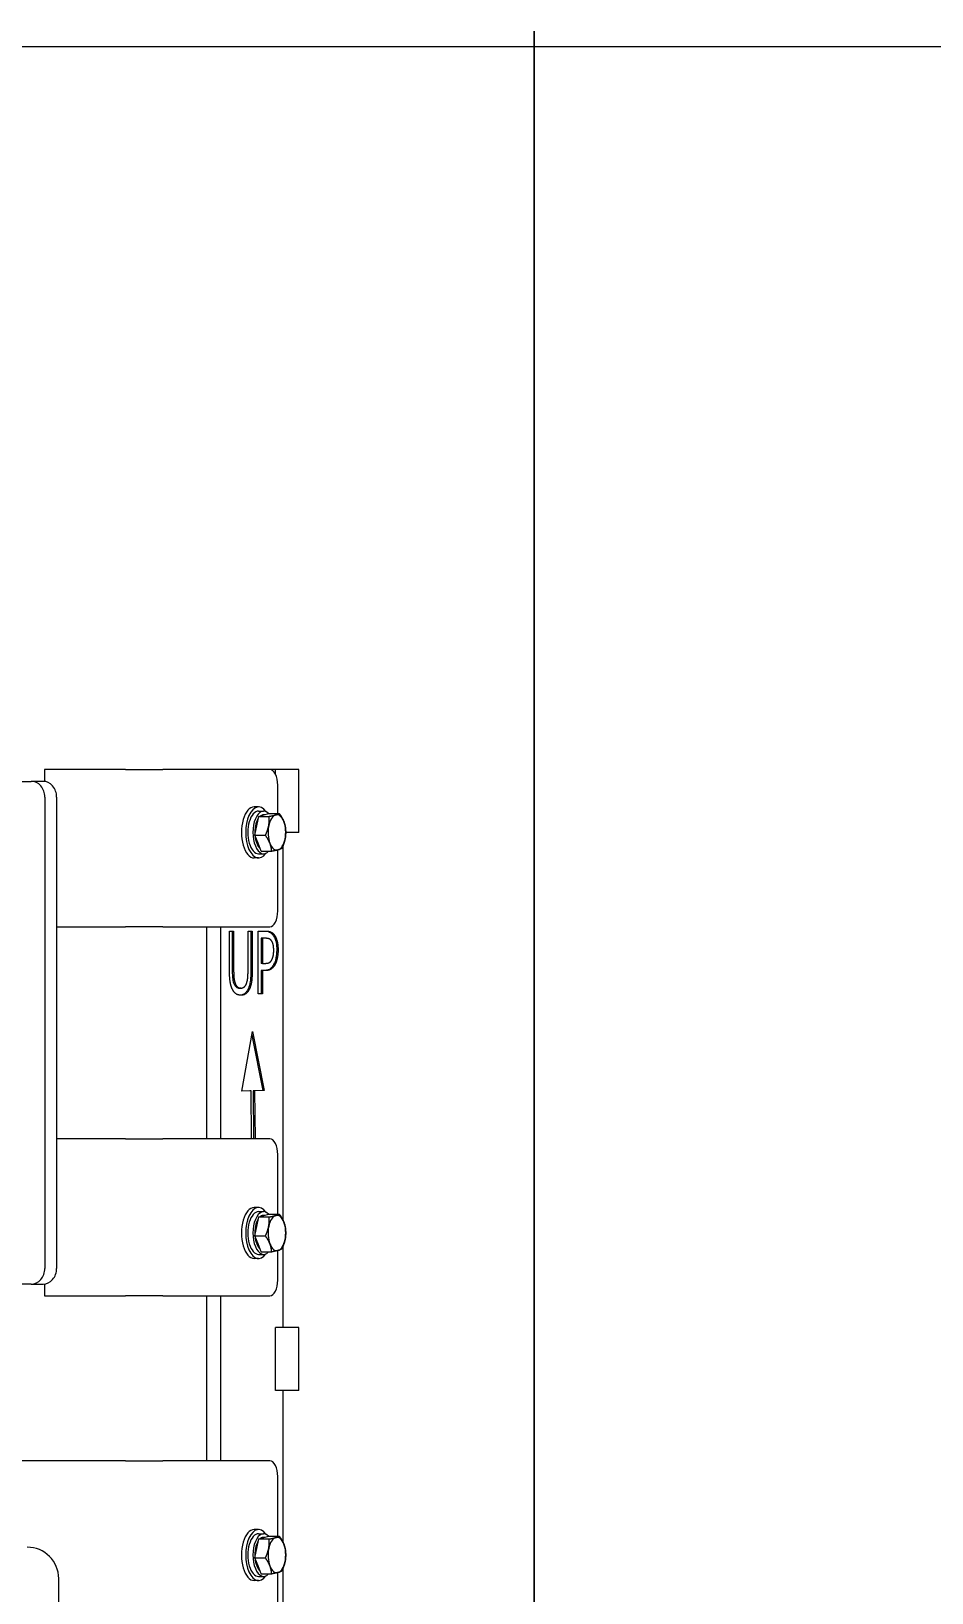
# Model space of a CAD drawing. Header units: inches. Extents: x 20 to 536, y 8 to 344.
# Drawn here: x 386.9 to 401.23, y 115.63 to 140.48 of the extents above; entities that cross this region are included whole.
import ezdxf

# ---------------------------------------------------------------- set-up
doc = ezdxf.new("R2010")
doc.units = ezdxf.units.IN
doc.header["$LTSCALE"] = 16
doc.header["$MEASUREMENT"] = 0
doc.layers.add('Dimension (ANSI)', color=7, linetype='Continuous', lineweight=25)
doc.layers.add('Visible (ANSI)', color=7, linetype='Continuous', lineweight=50)
doc.styles.add('MEMCOR Medium', font='arial.ttf')
doc.dimstyles.new('Default (ANSI)', dxfattribs={"dimscale": 16, "dimtxt": 0.15, "dimasz": 0.098425, "dimexe": 0.125, "dimexo": 0.0625, "dimgap": 0.031496, "dimtad": 0, "dimtih": 1, "dimtoh": 1, "dimdec": 4, "dimrnd": 1e-08, "dimzin": 3, "dimdsep": 46, "dimlunit": 5, "dimtxsty": 'MEMCOR Medium', "dimcen": 0.09, "dimdle": 0.393701, "dimclrd": 256, "dimclre": 256, "dimclrt": 256, "dimadec": 0, "dimazin": 1, "dimtfac": 0.8, "dimtofl": 0, "dimtmove": 0, "dimatfit": 3, "dimfxl": 1, "dimfrac": 1, "dimtolj": 1, "dimtzin": 4, "dimlwd": -1, "dimlwe": -1, "dimarcsym": 0})

# ---------------------------------------------------------------- blocks, each defined once
blk = doc.blocks.new('*D26')
at = {"layer": 'Defpoints', "color": 0, "transparency": 16777216}
for p in [(395.482, 156.991), (453.038, 156.991), (414.023, 61.248)]:
    blk.add_point(p, dxfattribs=at)
at = {"layer": 'Dimension (ANSI)', "transparency": 16777216}
for p, q in [((396.482, 156.991), (455.038, 156.991)), ((453.038, 155.416), (453.038, 137.754)), ((453.038, 62.823), (453.038, 121.283)), ((415.023, 61.248), (455.038, 61.248))]:
    blk.add_line(p, q, dxfattribs=at)
for points in [[(452.775, 155.416), (453.3, 155.416), (453.038, 156.991)], [(452.775, 62.823), (453.3, 62.823), (453.038, 61.248)]]:
    blk.add_solid(points, dxfattribs=at)
at = {"layer": 'Dimension (ANSI)', "transparency": 16777216, "char_height": 2.4, "attachment_point": 2, "style": 'MEMCOR Medium'}
for s, insert in [('\\A1; \\fArial|b0|i0;\\H2.4000;95{\\H0.8x;\\S3#4;} in', (453.038, 133.945)), ('\\A1;[2431.9 mm]{\\P\\fArial|b0|i0;\\H2.4000;SHIPPING\\P\\fArial|b0|i0;\\H2.4000;HEIGHT}', (453.038, 129.015))]:
    blk.add_mtext(s, dxfattribs=dict(at, insert=insert))

msp = doc.modelspace()

# ---------------------------------------------------------------- linework, layer by layer
at = {"layer": 'Visible (ANSI)', "linetype": 'Continuous', "lineweight": 18}
for p, q in [((394.906956, 140.225967), (394.906956, 140.475967)), ((394.90696, 140.475967), (394.90696, 140.225967)), ((394.906956, 140.225967), (370.660582, 140.225967)), ((394.906956, 140.225967), (394.90696, 140.225967)), ((394.906956, 140.225967), (394.906956, 72.475967)), ((394.90696, 72.475967), (394.90696, 140.225967)), ((412.919791, 140.225967), (394.90696, 140.225967)), ((394.906956, 140.120967), (394.90696, 140.120967)), ((394.906956, 140.120967), (394.90696, 140.120967)), ((394.906956, 140.015967), (394.90696, 140.015967)), ((394.906956, 140.015967), (394.90696, 140.015967)), ((394.906956, 139.910967), (394.90696, 139.910967)), ((394.906956, 139.910967), (394.90696, 139.910967)), ((394.906956, 139.805967), (394.90696, 139.805967)), ((394.90696, 139.805967), (394.906956, 139.805967)), ((394.90696, 139.700967), (394.906956, 139.700967)), ((394.90696, 139.500967), (394.906956, 139.500967)), ((394.906956, 139.000967), (394.90696, 139.000967)), ((387.11677, 128.725967), (387.11677, 128.536678)), ((388.401394, 128.725967), (387.11677, 128.725967)), ((388.401394, 128.725967), (388.99903, 128.725967)), ((390.699957, 128.725967), (388.99903, 128.725967)), ((390.787578, 128.725967), (390.699957, 128.725967)), ((391.159372, 128.725967), (390.787578, 128.725967)), ((390.787578, 128.654267), (390.787578, 128.725967)), ((391.159372, 127.725967), (391.159372, 128.725967)), ((375.212072, 128.538467), (386.903415, 128.538467)), ((387.090915, 128.538467), (386.903415, 128.538467)), ((387.119921, 128.288467), (387.119921, 120.788467)), ((387.307421, 128.288467), (387.307421, 120.788467)), ((390.824957, 128.02693), (390.824957, 128.475967)), ((390.519239, 128.131967), (390.449957, 128.131967)), ((390.491979, 127.830978), (390.522293, 127.981459)), ((390.519239, 128.065967), (390.600646, 128.065967)), ((390.522293, 127.981459), (390.60261, 128.004195)), ((390.522293, 127.981459), (390.689351, 127.981459)), ((390.612406, 128.006967), (390.600646, 128.006967)), ((390.60261, 128.004195), (390.682928, 128.02693)), ((390.682928, 128.02693), (390.849986, 128.02693)), ((390.461665, 127.680497), (390.491979, 127.830978)), ((390.511669, 127.552751), (390.461665, 127.680497)), ((390.461665, 127.680497), (390.628723, 127.680497)), ((390.561672, 127.425005), (390.511669, 127.552751)), ((390.912578, 121.545837), (390.912578, 127.524261)), ((391.159372, 127.725967), (390.951593, 127.725967)), ((390.519239, 127.319967), (390.449957, 127.319967)), ((390.519239, 127.385967), (390.600646, 127.385967)), ((390.561672, 127.425005), (390.72873, 127.425005)), ((390.824957, 126.475967), (390.824957, 127.446125)), ((387.307421, 126.225967), (388.401394, 126.225967)), ((388.99903, 126.225967), (388.401394, 126.225967)), ((388.99903, 126.225967), (390.699957, 126.225967)), ((389.696071, 122.850967), (389.696071, 126.225967)), ((389.912578, 126.225967), (389.912578, 122.850967)), ((390.057147, 125.531811), (390.057147, 126.155798)), ((390.057147, 126.155798), (390.123598, 126.155798)), ((390.101947, 126.155798), (390.101947, 125.531811)), ((390.123598, 126.155798), (390.123598, 125.531811)), ((390.352528, 125.528569), (390.352528, 126.155798)), ((390.352528, 126.155798), (390.418978, 126.155798)), ((390.397328, 126.155798), (390.397328, 125.531811)), ((390.418978, 126.155798), (390.418978, 125.531811)), ((390.514197, 125.155798), (390.514197, 126.155798)), ((390.514197, 126.155798), (390.639805, 126.155798)), ((390.580648, 126.040725), (390.558997, 126.040725)), ((390.558997, 126.040725), (390.558997, 125.642021)), ((390.580648, 126.040725), (390.580648, 125.642021)), ((390.635753, 126.040725), (390.580648, 126.040725)), ((390.580648, 125.642021), (390.558997, 125.642021)), ((390.580648, 125.528569), (390.558997, 125.528569)), ((390.558997, 125.528569), (390.558997, 125.155798)), ((390.580648, 125.642021), (390.626029, 125.642021)), ((390.636969, 125.528569), (390.580648, 125.528569)), ((390.580648, 125.528569), (390.580648, 125.155798)), ((390.23786, 125.24818), (390.216209, 125.24818)), ((390.580648, 125.155798), (390.514197, 125.155798)), ((390.252872, 123.606425), (390.423018, 124.558628)), ((390.412702, 124.500895), (390.586096, 123.6177)), ((390.423018, 124.558628), (390.607747, 123.6177)), ((390.400959, 123.611925), (390.252872, 123.606425)), ((390.379308, 123.611925), (390.253017, 123.607234)), ((390.400959, 123.611925), (390.379308, 123.611925)), ((390.406051, 122.850967), (390.400959, 123.611925)), ((390.586096, 123.6177), (390.435953, 123.613507)), ((390.435953, 123.613507), (390.44172, 122.850967)), ((390.457604, 123.613507), (390.435953, 123.613507)), ((390.607747, 123.6177), (390.457604, 123.613507)), ((390.457604, 123.613507), (390.463371, 122.850967)), ((390.607747, 123.6177), (390.586096, 123.6177)), ((388.401394, 122.850967), (387.307421, 122.850967)), ((388.401394, 122.850967), (388.99903, 122.850967)), ((390.699957, 122.850967), (388.99903, 122.850967)), ((390.824957, 121.651937), (390.824957, 122.600967)), ((390.519239, 121.756967), (390.449957, 121.756967)), ((390.491976, 121.455962), (390.522285, 121.606447)), ((390.519239, 121.690967), (390.600646, 121.690967)), ((390.522285, 121.606447), (390.602602, 121.629192)), ((390.522285, 121.606447), (390.689344, 121.606447)), ((390.612402, 121.631967), (390.600646, 121.631967)), ((390.602602, 121.629192), (390.682919, 121.651937)), ((390.682919, 121.651937), (390.849977, 121.651937)), ((390.461667, 121.305477), (390.491976, 121.455962)), ((390.511674, 121.177738), (390.461667, 121.305477)), ((390.461667, 121.305477), (390.628725, 121.305477)), ((390.561681, 121.049998), (390.511674, 121.177738)), ((390.561681, 121.049998), (390.728739, 121.049998)), ((390.824957, 120.600967), (390.824957, 121.071124)), ((390.912578, 119.845967), (390.912578, 121.149259)), ((390.519239, 120.944967), (390.449957, 120.944967)), ((390.519239, 121.010967), (390.600646, 121.010967)), ((386.903415, 120.538467), (383.903361, 120.538467)), ((386.903415, 120.538467), (387.090915, 120.538467)), ((387.11677, 120.540256), (387.11677, 120.350967)), ((387.11677, 120.350967), (388.401394, 120.350967)), ((388.99903, 120.350967), (388.401394, 120.350967)), ((388.99903, 120.350967), (390.699957, 120.350967)), ((389.696071, 117.725967), (389.696071, 120.350967)), ((389.912578, 120.350967), (389.912578, 117.725967)), ((391.159372, 119.845967), (390.787578, 119.845967)), ((390.787578, 118.845967), (390.787578, 119.845967)), ((391.159372, 118.845967), (391.159372, 119.845967)), ((391.159372, 118.845967), (390.787578, 118.845967)), ((390.912578, 116.420837), (390.912578, 118.845967)), ((388.401394, 117.725967), (386.657777, 117.725967)), ((388.401394, 117.725967), (388.99903, 117.725967)), ((390.699957, 117.725967), (388.99903, 117.725967)), ((390.824957, 116.526937), (390.824957, 117.475967)), ((390.519239, 116.631967), (390.449957, 116.631967)), ((390.519239, 116.565967), (390.600646, 116.565967)), ((390.461667, 116.180477), (390.491976, 116.330962)), ((390.491976, 116.330962), (390.522285, 116.481447)), ((390.522285, 116.481447), (390.602602, 116.504192)), ((390.522285, 116.481447), (390.689344, 116.481447)), ((390.612402, 116.506967), (390.600646, 116.506967)), ((390.602602, 116.504192), (390.682919, 116.526937)), ((390.682919, 116.526937), (390.849977, 116.526937)), ((390.511674, 116.052738), (390.461667, 116.180477)), ((390.461667, 116.180477), (390.628725, 116.180477)), ((390.561681, 115.924998), (390.511674, 116.052738)), ((387.340664, 100.350967), (387.340664, 115.850967)), ((390.519239, 115.819967), (390.449957, 115.819967)), ((390.519239, 115.885967), (390.600646, 115.885967)), ((390.561681, 115.924998), (390.728739, 115.924998)), ((390.824957, 115.475967), (390.824957, 115.946124)), ((390.912578, 110.965967), (390.912578, 116.024259))]:
    msp.add_line(p, q, dxfattribs=at)
msp.add_arc((386.840664, 115.850967), 0.5, 0, 90, dxfattribs=at)
for centre, major_axis, ratio, start_param, end_param in [((390.699957, 128.475967), (0, 0.25), 0.5, 4.71238898, 6.283185307), ((386.903415, 128.288467), (0, 0.25), 0.866025404, 4.71238898, 6.283185307), ((387.090915, 128.288467), (0, 0.25), 0.866025404, 4.71238898, 6.283185307), ((390.449957, 127.725967), (0, 0.406), 0.5, 0, 3.141592654), ((390.519239, 127.725967), (0, 0.406), 0.5, 5.673105523, 10.034857744), ((390.519239, 127.725967), (0, 0.34), 0.5, 0, 3.141592654), ((390.600646, 127.725967), (0, -0.34), 0.5, 2.65320026, 6.767093081), ((390.600646, 127.725967), (0, 0.281), 0.5, 0, 0.348814357), ((390.811093, 127.725967), (0, 0.281), 0.5, 0.140600772, 1.187798323), ((390.811093, 127.725967), (0, 0.281), 0.5, 5.376588528, 6.423786079), ((390.600646, 127.725967), (0, 0.281), 0.5, 0.646508871, 1.729087775), ((390.811093, 127.725967), (0, -0.281), 0.5, 4.329390977, 5.376588528), ((390.811093, 127.725967), (0, 0.281), 0.5, 4.329390977, 5.376588528), ((390.600646, 127.725967), (0, 0.281), 0.5, 1.737212821, 2.732778928), ((390.811093, 127.725967), (0, -0.281), 0.5, 5.376588528, 6.423786079), ((390.811093, 127.725967), (0, -0.281), 0.5, 0.140600772, 1.187798323), ((390.699957, 126.475967), (0, -0.25), 0.5, 0, 1.570796327), ((390.699957, 122.600967), (0, 0.25), 0.5, 4.71238898, 6.283185307), ((390.519239, 121.350967), (0, 0.406), 0.5, 5.673105523, 10.034857744), ((390.449957, 121.350967), (0, 0.406), 0.5, 0, 3.141592654), ((390.519239, 121.350967), (0, 0.34), 0.5, 0, 3.141592654), ((390.600646, 121.350967), (0, -0.34), 0.5, 2.653247461, 6.767047028), ((390.600646, 121.350967), (0, 0.281), 0.5, 0.646562237, 1.729154571), ((390.600646, 121.350967), (0, 0.281), 0.5, 0, 0.348918786), ((390.811093, 121.350967), (0, 0.281), 0.5, 0.140660853, 1.187858404), ((390.811093, 121.350967), (0, 0.281), 0.5, 5.376648609, 6.42384616), ((390.811093, 121.350967), (0, 0.281), 0.5, 4.329451057, 5.376648609), ((390.600646, 121.350967), (0, 0.281), 0.5, 1.737284856, 2.732827054), ((390.811093, 121.350967), (0, -0.281), 0.5, 4.329451057, 5.376648609), ((390.811093, 121.350967), (0, -0.281), 0.5, 5.376648609, 6.42384616), ((390.811093, 121.350967), (0, -0.281), 0.5, 0.140660853, 1.187858404), ((386.903415, 120.788467), (0, -0.25), 0.866025404, 0, 1.570796327), ((387.090915, 120.788467), (0, -0.25), 0.866025404, 0, 1.570796327), ((390.699957, 120.600967), (0, -0.25), 0.5, 0, 1.570796327), ((390.699957, 117.475967), (0, 0.25), 0.5, 4.71238898, 6.283185307), ((390.449957, 116.225967), (0, 0.406), 0.5, 0, 3.141592675), ((390.519239, 116.225967), (0, 0.406), 0.5, 5.673105523, 10.034857744), ((390.519239, 116.225967), (0, 0.34), 0.5, 0, 3.141592654), ((390.600646, 116.225967), (0, -0.34), 0.5, 2.653247461, 6.767047028), ((390.600646, 116.225967), (0, 0.281), 0.5, 0.646562237, 1.729154571), ((390.600646, 116.225967), (0, 0.281), 0.5, 0, 0.348918786), ((390.811093, 116.225967), (0, -0.281), 0.5, 4.329451057, 5.376648609), ((390.811093, 116.225967), (0, 0.281), 0.5, 0.140660853, 1.187858404), ((390.811093, 116.225967), (0, 0.281), 0.5, 5.376648609, 6.42384616), ((390.811093, 116.225967), (0, 0.281), 0.5, 4.329451057, 5.376648609), ((390.600646, 116.225967), (0, 0.281), 0.5, 1.737284856, 2.732827054), ((390.811093, 116.225967), (0, -0.281), 0.5, 5.376648609, 6.42384616), ((390.811093, 116.225967), (0, -0.281), 0.5, 0.140660853, 1.187858404)]:
    msp.add_ellipse(centre, major_axis=major_axis, ratio=ratio, start_param=start_param, end_param=end_param, dxfattribs=at)
for points in [[(390.680773, 127.830978), (390.694841, 127.900817), (390.689351, 127.981459)], [(390.689351, 127.981459), (390.754129, 127.993643), (390.791404, 128.004195)], [(390.791404, 128.004195), (390.828679, 128.014746), (390.849986, 128.02693)], [(390.849986, 128.02693), (390.898518, 127.958471), (390.921724, 127.899184)], [(390.628723, 127.680497), (390.666704, 127.761139), (390.680773, 127.830978)], [(390.921724, 127.899184), (390.944931, 127.839897), (390.949992, 127.771438)], [(390.949992, 127.771438), (390.955483, 127.690795), (390.941414, 127.620957)], [(390.700462, 127.552751), (390.677256, 127.612038), (390.628723, 127.680497)], [(390.72873, 127.425005), (390.723669, 127.493464), (390.700462, 127.552751)], [(390.941414, 127.620957), (390.927345, 127.551118), (390.889365, 127.470476)], [(390.830783, 127.44774), (390.793507, 127.437189), (390.72873, 127.425005)], [(390.889365, 127.470476), (390.868058, 127.458292), (390.830783, 127.44774)], [(390.68077, 121.455962), (390.694836, 121.525803), (390.689344, 121.606447)], [(390.689344, 121.606447), (390.754121, 121.618636), (390.791396, 121.629192)], [(390.791396, 121.629192), (390.828671, 121.639748), (390.849977, 121.651937)], [(390.849977, 121.651937), (390.898511, 121.583482), (390.921719, 121.524197)], [(390.921719, 121.524197), (390.944928, 121.464913), (390.949991, 121.396457)], [(390.628725, 121.305477), (390.666703, 121.386122), (390.68077, 121.455962)], [(390.700467, 121.177738), (390.677259, 121.237022), (390.628725, 121.305477)], [(390.949991, 121.396457), (390.955484, 121.315813), (390.941417, 121.245973)], [(390.728739, 121.049998), (390.723676, 121.118453), (390.700467, 121.177738)], [(390.830791, 121.072743), (390.793516, 121.062187), (390.728739, 121.049998)], [(390.889372, 121.095488), (390.868066, 121.083299), (390.830791, 121.072743)], [(390.941417, 121.245973), (390.92735, 121.176132), (390.889372, 121.095488)], [(390.628725, 116.180477), (390.666703, 116.261122), (390.68077, 116.330962)], [(390.68077, 116.330962), (390.694836, 116.400803), (390.689344, 116.481447)], [(390.689344, 116.481447), (390.754121, 116.493636), (390.791396, 116.504192)], [(390.791396, 116.504192), (390.828671, 116.514748), (390.849977, 116.526937)], [(390.849977, 116.526937), (390.898511, 116.458482), (390.921719, 116.399197)], [(390.921719, 116.399197), (390.944928, 116.339913), (390.949991, 116.271457)], [(390.700467, 116.052738), (390.677259, 116.112022), (390.628725, 116.180477)], [(390.728739, 115.924998), (390.723676, 115.993453), (390.700467, 116.052738)], [(390.941417, 116.120973), (390.92735, 116.051132), (390.889372, 115.970488)], [(390.949991, 116.271457), (390.955484, 116.190813), (390.941417, 116.120973)], [(390.830791, 115.947743), (390.793516, 115.937187), (390.728739, 115.924998)], [(390.889372, 115.970488), (390.868066, 115.958299), (390.830791, 115.947743)]]:
    msp.add_rational_spline(points, [1, 1.0379548493, 1], degree=2, dxfattribs=at)
for points, knots in [([(390.618154, 126.155798), (390.638342, 126.155798), (390.669111, 126.153565), (390.715311, 126.130631), (390.73306, 126.115594), (390.74903, 126.093399)], [-0.7255066345, -0.7255066345, -0.7255066345, -0.7255066345, -0.2963664951, -0.2963664951, 0, 0, 0, 0]), ([(390.74903, 126.093399), (390.759987, 126.078471), (390.76975, 126.060883), (390.784842, 126.024054), (390.792616, 126.001494), (390.805852, 125.935065), (390.808592, 125.894473), (390.808592, 125.854339)], [-0.8444770711, -0.8444770711, -0.8444770711, -0.8444770711, -0.5445297246, -0.5445297246, -0.3058237555, -0.3058237555, 0, 0, 0, 0]), ([(390.808592, 125.854339), (390.808592, 125.830656), (390.807436, 125.807185), (390.801894, 125.754537), (390.797436, 125.732124), (390.787052, 125.685761), (390.777394, 125.656928), (390.764832, 125.632297)], [-0.4807015504, -0.4807015504, -0.4807015504, -0.4807015504, -0.3871149581, -0.3871149581, -0.2680978808, -0.2680978808, 0, 0, 0, 0]), ([(390.101947, 125.531811), (390.101947, 125.466152), (390.104857, 125.430194), (390.109725, 125.382375), (390.115179, 125.355021), (390.123422, 125.330028)], [-0.371862003, -0.371862003, -0.371862003, -0.371862003, -0.2281453177, -0.2281453177, 0, 0, 0, 0]), ([(390.397328, 125.531811), (390.397328, 125.491864), (390.396174, 125.450727), (390.388949, 125.358282), (390.382845, 125.327563), (390.372723, 125.281184), (390.362596, 125.252082), (390.349516, 125.227111)], [-0.467674705, -0.467674705, -0.467674705, -0.467674705, -0.3856132751, -0.3856132751, -0.275578199, -0.275578199, 0, 0, 0, 0]), ([(390.764832, 125.632297), (390.756221, 125.615344), (390.746823, 125.60037), (390.726274, 125.574292), (390.715322, 125.563526), (390.691292, 125.545469), (390.6648, 125.528569), (390.615318, 125.528569)], [-2.121990443, -2.121990443, -2.121990443, -2.121990443, -1.442842816, -1.442842816, -0.754099623, -0.754099623, 0, 0, 0, 0]), ([(390.123422, 125.330028), (390.128097, 125.315861), (390.133707, 125.303382), (390.14847, 125.279459), (390.156598, 125.271448), (390.179359, 125.252757), (390.198155, 125.24818), (390.216209, 125.24818)], [-0.4545311978, -0.4545311978, -0.4545311978, -0.4545311978, -0.3744036195, -0.3744036195, -0.2751501522, -0.2751501522, 0, 0, 0, 0]), ([(390.349516, 125.227111), (390.341638, 125.211622), (390.333042, 125.197933), (390.314321, 125.17443), (390.304411, 125.164889), (390.282228, 125.148963), (390.261526, 125.137204), (390.227305, 125.135068)], [-1.621814164, -1.621814164, -1.621814164, -1.621814164, -1.122952591, -1.122952591, -0.623679835, -0.623679835, -0.058634828, -0.058634828, -0.058634828, -0.058634828])]:
    msp.add_open_spline(points, degree=3, knots=knots, dxfattribs=at)
for points in [[(390.724894, 126.002637), (390.709092, 126.023707), (390.666953, 126.040725), (390.635753, 126.040725)], [(390.639805, 126.155798), (390.684376, 126.155798), (390.746774, 126.126624), (390.77068, 126.093399)], [(390.760956, 125.850287), (390.760956, 125.902151), (390.743128, 125.978326), (390.724894, 126.002637)], [(390.77068, 126.093399), (390.798638, 126.055311), (390.830243, 125.937807), (390.830243, 125.854339)], [(390.732593, 125.701989), (390.747585, 125.731973), (390.760956, 125.802475), (390.760956, 125.850287)], [(390.830243, 125.854339), (390.830243, 125.789509), (390.807147, 125.672816), (390.786482, 125.632297)], [(390.104959, 125.227111), (390.078622, 125.278974), (390.057147, 125.424841), (390.057147, 125.531811)], [(390.123598, 125.531811), (390.123598, 125.462119), (390.132512, 125.368115), (390.145072, 125.330028)], [(390.331053, 125.330028), (390.343614, 125.368115), (390.352528, 125.461308), (390.352528, 125.528569)], [(390.418978, 125.531811), (390.418978, 125.427273), (390.397909, 125.278164), (390.371166, 125.227111)], [(390.626029, 125.642021), (390.666547, 125.642021), (390.716385, 125.667953), (390.732593, 125.701989)], [(390.786482, 125.632297), (390.760551, 125.581243), (390.690453, 125.528569), (390.636969, 125.528569)], [(390.145072, 125.330028), (390.158444, 125.289509), (390.204635, 125.24818), (390.23786, 125.24818)], [(390.23786, 125.24818), (390.269059, 125.24818), (390.317682, 125.289509), (390.331053, 125.330028)], [(390.23786, 125.134728), (390.193695, 125.134728), (390.128055, 125.180919), (390.104959, 125.227111)], [(390.371166, 125.227111), (390.34726, 125.180109), (390.284051, 125.134728), (390.23786, 125.134728)]]:
    msp.add_open_spline(points, degree=2, dxfattribs=at)

# ---------------------------------------------------------------- dimensions: what is measured, and where the dimension line sits
at = {"layer": 'Dimension (ANSI)'}
dim = msp.add_linear_dim(base=(453.037806, 156.990967), p1=(414.023484, 61.247967), p2=(395.481958, 156.990967), angle=90, text=' \\fArial|b0|i0;\\H2.4000;<> in\\X[2431.9 mm]{\\P\\fArial|b0|i0;\\H2.4000;SHIPPING\\P\\fArial|b0|i0;\\H2.4000;HEIGHT}', dimstyle='Default (ANSI)', override={"dimgap": 0.031496, "dimdec": 4, "dimpost": '', "dimtol": 0, "dimlim": 0, "dimtp": 0, "dimtm": 0, "dimtdec": 2, "dimatfit": 1, "dimtvp": -0.375}, dxfattribs=at)
dim.commit()
dim.dimension.update_dxf_attribs({"geometry": '*D26', "text_midpoint": (453.037806, 129.518691), "dimtype": 160})

doc.saveas('drawing.dxf')
